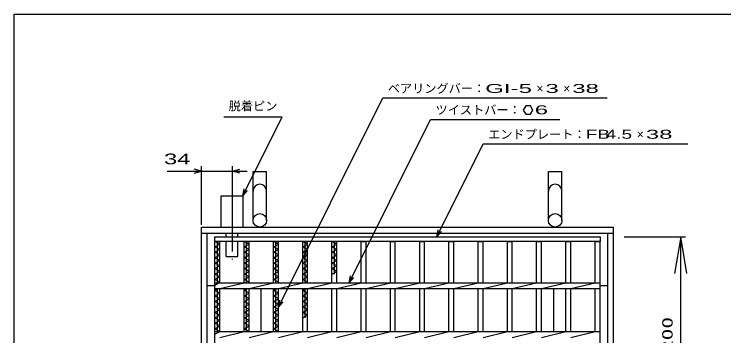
# Model space of a CAD drawing. Units: millimetres at full size, sheet at 1:5; details may follow other scales. Extents: x -910 to 868, y -641 to 524.
# Drawn here: x -862 to -134, y 195 to 524 of the extents above; entities that cross this region are included whole.
import ezdxf
from ezdxf.enums import TextEntityAlignment as Align

# ---------------------------------------------------------------- set-up
doc = ezdxf.new("R2010")
doc.units = ezdxf.units.MM
doc.header["$LTSCALE"] = 5
doc.linetypes.add('LONG_DASHED_DOTTED', pattern=[15.25, 12, -1.5, 0.25, -1.5])
for name, color, linetype, lineweight in [('0_2', 150, 'Continuous', 25), ('16', 3, 'Continuous', 25), ('19', 6, 'Continuous', 25), ('22', 4, 'Continuous', 25)]:
    doc.layers.add(name, color=color, linetype=linetype, lineweight=lineweight)
doc.styles.add('ベクトル', font='')
doc.styles.add('ＭＳ ゴシック', font='')
doc.styles.get('ベクトル').set_extended_font_data('ベクトル')
doc.styles.get('ＭＳ ゴシック').set_extended_font_data('MS Gothic')

# ---------------------------------------------------------------- blocks, each defined once
blk = doc.blocks.new('open_arrow')
at = {"color": 0, "linetype": 'Continuous', "lineweight": -2}
blk.add_lwpolyline([(7.5, 1.25), (0, 0), (7.5, -1.25)], dxfattribs=at)

msp = doc.modelspace()

# ---------------------------------------------------------------- linework, layer by layer
at = {"layer": '0_2'}
for p, q in [((-862, -575.75), (-862, 524.25)), ((-862, 524.25), (868, 524.25))]:
    msp.add_line(p, q, dxfattribs=at)
at = {"layer": '16'}
for p, q in [((-656, 295.883), (-261, 295.883)), ((-656, 291.383), (-656, 295.883)), ((-261, 291.383), (-656, 291.383)), ((-656, -99.617), (-656, 291.383)), ((-656, 291.383), (-651, 291.383)), ((-651, 288.583), (-656, 291.383)), ((-653.5, 248.883), (-653.5, 291.383)), ((-651, 248.883), (-651, 291.383)), ((-626, 248.883), (-626, 291.383)), ((-626, 291.383), (-621, 291.383)), ((-621, 288.583), (-626, 291.383)), ((-623.5, 248.883), (-623.5, 291.383)), ((-621, 248.883), (-621, 291.383)), ((-596, 248.883), (-596, 291.383)), ((-596, 291.383), (-591, 291.383)), ((-591, 288.583), (-596, 291.383)), ((-593.5, 248.883), (-593.5, 291.383)), ((-591, 248.883), (-591, 291.383)), ((-566, 248.883), (-566, 291.383)), ((-566, 291.383), (-561, 291.383)), ((-561, 288.583), (-566, 291.383)), ((-563.5, 248.883), (-563.5, 291.383)), ((-561, 248.883), (-561, 291.383)), ((-536, 248.883), (-536, 291.383)), ((-536, 291.383), (-531, 291.383)), ((-531, 288.583), (-536, 291.383)), ((-533.5, 257.783), (-533.5, 291.383)), ((-531, 248.883), (-531, 291.383)), ((-506, 248.883), (-506, 291.383)), ((-506, 291.383), (-501, 291.383)), ((-501, 248.883), (-501, 291.383)), ((-476, 248.883), (-476, 291.383)), ((-476, 291.383), (-471, 291.383)), ((-471, 248.883), (-471, 291.383)), ((-446, 248.883), (-446, 291.383)), ((-446, 291.383), (-441, 291.383)), ((-441, 248.883), (-441, 291.383)), ((-416, 248.883), (-416, 291.383)), ((-416, 291.383), (-411, 291.383)), ((-411, 248.883), (-411, 291.383)), ((-386, 248.883), (-386, 291.383)), ((-386, 291.383), (-381, 291.383)), ((-381, 248.883), (-381, 291.383)), ((-356, 248.883), (-356, 291.383)), ((-356, 291.383), (-351, 291.383)), ((-351, 248.883), (-351, 291.383)), ((-326, 248.883), (-326, 291.383)), ((-326, 291.383), (-321, 291.383)), ((-321, 248.883), (-321, 291.383)), ((-296, 248.883), (-296, 291.383)), ((-296, 291.383), (-291, 291.383)), ((-291, 248.883), (-291, 291.383)), ((-266, 248.883), (-266, 291.383)), ((-266, 291.383), (-261, 291.383)), ((-261, 295.883), (-261, 291.383)), ((-261, -99.617), (-261, 291.383)), ((-656, 285.783), (-651, 288.583)), ((-651, 282.983), (-656, 285.783)), ((-626, 285.783), (-621, 288.583)), ((-621, 282.983), (-626, 285.783)), ((-596, 285.783), (-591, 288.583)), ((-591, 282.983), (-596, 285.783)), ((-566, 285.783), (-561, 288.583)), ((-561, 282.983), (-566, 285.783)), ((-536, 285.783), (-531, 288.583)), ((-531, 282.983), (-536, 285.783)), ((-656, 280.183), (-651, 282.983)), ((-651, 277.383), (-656, 280.183)), ((-656, 274.583), (-651, 277.383)), ((-626, 280.183), (-621, 282.983)), ((-621, 277.383), (-626, 280.183)), ((-626, 274.583), (-621, 277.383)), ((-596, 280.183), (-591, 282.983)), ((-591, 277.383), (-596, 280.183)), ((-596, 274.583), (-591, 277.383)), ((-566, 280.183), (-561, 282.983)), ((-561, 277.383), (-566, 280.183)), ((-566, 274.583), (-561, 277.383)), ((-536, 280.183), (-531, 282.983)), ((-531, 277.383), (-536, 280.183)), ((-536, 274.583), (-531, 277.383)), ((-651, 271.783), (-656, 274.583)), ((-656, 268.983), (-651, 271.783)), ((-621, 271.783), (-626, 274.583)), ((-626, 268.983), (-621, 271.783)), ((-591, 271.783), (-596, 274.583)), ((-596, 268.983), (-591, 271.783)), ((-561, 271.783), (-566, 274.583)), ((-566, 268.983), (-561, 271.783)), ((-531, 271.783), (-536, 274.583)), ((-536, 268.983), (-531, 271.783)), ((-651, 266.183), (-656, 268.983)), ((-656, 263.383), (-651, 266.183)), ((-651, 260.583), (-656, 263.383)), ((-621, 266.183), (-626, 268.983)), ((-626, 263.383), (-621, 266.183)), ((-621, 260.583), (-626, 263.383)), ((-591, 266.183), (-596, 268.983)), ((-596, 263.383), (-591, 266.183)), ((-591, 260.583), (-596, 263.383)), ((-561, 266.183), (-566, 268.983)), ((-566, 263.383), (-561, 266.183)), ((-561, 260.583), (-566, 263.383)), ((-531, 266.183), (-536, 268.983)), ((-536, 263.383), (-531, 266.183)), ((-531, 260.583), (-536, 263.383)), ((-656, 257.783), (-651, 260.583)), ((-651, 254.983), (-656, 257.783)), ((-656, 252.183), (-651, 254.983)), ((-626, 257.783), (-621, 260.583)), ((-621, 254.983), (-626, 257.783)), ((-626, 252.183), (-621, 254.983)), ((-596, 257.783), (-591, 260.583)), ((-591, 254.983), (-596, 257.783)), ((-596, 252.183), (-591, 254.983)), ((-566, 257.783), (-561, 260.583)), ((-561, 254.983), (-566, 257.783)), ((-566, 252.183), (-561, 254.983)), ((-536, 257.783), (-531, 260.583)), ((-651, 249.383), (-656, 252.183)), ((-656, 246.583), (-651, 249.383)), ((-656, 248.883), (-261, 248.883)), ((-656, 242.883), (-656, 248.883)), ((-651, 242.883), (-626, 248.883)), ((-621, 249.383), (-626, 252.183)), ((-621.893, 248.883), (-621, 249.383)), ((-621, 242.883), (-596, 248.883)), ((-591, 249.383), (-596, 252.183)), ((-591.893, 248.883), (-591, 249.383)), ((-591, 242.883), (-566, 248.883)), ((-561, 249.383), (-566, 252.183)), ((-561.893, 248.883), (-561, 249.383)), ((-561, 242.883), (-536, 248.883)), ((-531, 242.883), (-506, 248.883)), ((-501, 242.883), (-476, 248.883)), ((-471, 242.883), (-446, 248.883)), ((-441, 242.883), (-416, 248.883)), ((-411, 242.883), (-386, 248.883)), ((-381, 242.883), (-356, 248.883)), ((-351, 242.883), (-326, 248.883)), ((-321, 242.883), (-296, 248.883)), ((-291, 242.883), (-266, 248.883)), ((-261, 242.883), (-261, 248.883)), ((-656, 242.883), (-261, 242.883)), ((-656, 240.983), (-652.607, 242.883)), ((-651, 238.183), (-656, 240.983)), ((-653.5, 198.883), (-653.5, 242.883)), ((-651, 198.883), (-651, 242.883)), ((-626, 198.883), (-626, 242.883)), ((-626, 240.983), (-622.607, 242.883)), ((-621, 238.183), (-626, 240.983)), ((-623.5, 198.883), (-623.5, 242.883)), ((-621, 198.883), (-621, 242.883)), ((-596, 198.883), (-596, 242.883)), ((-596, 240.983), (-592.607, 242.883)), ((-591, 238.183), (-596, 240.983)), ((-593.5, 198.883), (-593.5, 242.883)), ((-591, 198.883), (-591, 242.883)), ((-566, 198.883), (-566, 242.883)), ((-566, 240.983), (-562.607, 242.883)), ((-561, 238.183), (-566, 240.983)), ((-563.5, 212.983), (-563.5, 242.883)), ((-561, 198.883), (-561, 242.883)), ((-536, 198.883), (-536, 242.883)), ((-531, 198.883), (-531, 242.883)), ((-506, 198.883), (-506, 242.883)), ((-501, 198.883), (-501, 242.883)), ((-476, 198.883), (-476, 242.883)), ((-471, 198.883), (-471, 242.883)), ((-446, 198.883), (-446, 242.883)), ((-441, 198.883), (-441, 242.883)), ((-416, 198.883), (-416, 242.883)), ((-411, 198.883), (-411, 242.883)), ((-386, 198.883), (-386, 242.883)), ((-381, 198.883), (-381, 242.883)), ((-356, 198.883), (-356, 242.883)), ((-351, 198.883), (-351, 242.883)), ((-326, 198.883), (-326, 242.883)), ((-321, 198.883), (-321, 242.883)), ((-296, 198.883), (-296, 242.883)), ((-291, 198.883), (-291, 242.883)), ((-266, 198.883), (-266, 242.883)), ((-656, 235.383), (-651, 238.183)), ((-651, 232.583), (-656, 235.383)), ((-626, 235.383), (-621, 238.183)), ((-621, 232.583), (-626, 235.383)), ((-596, 235.383), (-591, 238.183)), ((-591, 232.583), (-596, 235.383)), ((-566, 235.383), (-561, 238.183)), ((-561, 232.583), (-566, 235.383)), ((-656, 229.783), (-651, 232.583)), ((-651, 226.983), (-656, 229.783)), ((-656, 224.183), (-651, 226.983)), ((-626, 229.783), (-621, 232.583)), ((-621, 226.983), (-626, 229.783)), ((-626, 224.183), (-621, 226.983)), ((-596, 229.783), (-591, 232.583)), ((-591, 226.983), (-596, 229.783)), ((-596, 224.183), (-591, 226.983)), ((-566, 229.783), (-561, 232.583)), ((-561, 226.983), (-566, 229.783)), ((-566, 224.183), (-561, 226.983)), ((-651, 221.383), (-656, 224.183)), ((-656, 218.583), (-651, 221.383)), ((-651, 215.783), (-656, 218.583)), ((-621, 221.383), (-626, 224.183)), ((-626, 218.583), (-621, 221.383)), ((-621, 215.783), (-626, 218.583)), ((-591, 221.383), (-596, 224.183)), ((-596, 218.583), (-591, 221.383)), ((-591, 215.783), (-596, 218.583)), ((-561, 221.383), (-566, 224.183)), ((-566, 218.583), (-561, 221.383)), ((-561, 215.783), (-566, 218.583)), ((-656, 212.983), (-651, 215.783)), ((-651, 210.183), (-656, 212.983)), ((-626, 212.983), (-621, 215.783)), ((-621, 210.183), (-626, 212.983)), ((-596, 212.983), (-591, 215.783)), ((-591, 210.183), (-596, 212.983)), ((-566, 212.983), (-561, 215.783)), ((-656, 207.383), (-651, 210.183)), ((-651, 204.583), (-656, 207.383)), ((-656, 201.783), (-651, 204.583)), ((-626, 207.383), (-621, 210.183)), ((-621, 204.583), (-626, 207.383)), ((-626, 201.783), (-621, 204.583)), ((-596, 207.383), (-591, 210.183)), ((-591, 204.583), (-596, 207.383)), ((-596, 201.783), (-591, 204.583)), ((-651, 198.983), (-656, 201.783)), ((-656, 196.183), (-651, 198.983)), ((-656, 198.883), (-261, 198.883)), ((-656, 192.883), (-656, 198.883)), ((-651, 192.883), (-626, 198.883)), ((-621, 198.983), (-626, 201.783)), ((-621.179, 198.883), (-621, 198.983)), ((-621, 192.883), (-596, 198.883)), ((-591, 198.983), (-596, 201.783)), ((-591.179, 198.883), (-591, 198.983)), ((-591, 192.883), (-566, 198.883)), ((-561, 192.883), (-536, 198.883)), ((-531, 192.883), (-506, 198.883)), ((-501, 192.883), (-476, 198.883)), ((-471, 192.883), (-446, 198.883)), ((-441, 192.883), (-416, 198.883)), ((-411, 192.883), (-386, 198.883)), ((-381, 192.883), (-356, 198.883)), ((-351, 192.883), (-326, 198.883)), ((-321, 192.883), (-296, 198.883)), ((-291, 192.883), (-266, 198.883)), ((-261, 192.883), (-261, 198.883))]:
    msp.add_line(p, q, dxfattribs=at)
at = {"layer": '19'}
for p, q in [((-617, 312.883), (-617, 362.883)), ((-617, 362.883), (-603, 362.883)), ((-603, 312.883), (-603, 362.883)), ((-314, 312.883), (-314, 362.883)), ((-314, 362.883), (-300, 362.883)), ((-300, 312.883), (-300, 362.883)), ((-649.5, 305.883), (-649.5, 337.883)), ((-649.5, 337.883), (-627.5, 337.883)), ((-627.5, 337.883), (-627.5, 305.883)), ((-670, 305.883), (-247, 305.883)), ((-670, -114.117), (-670, 305.883)), ((-247, -114.117), (-247, 305.883)), ((-670, 299.883), (-247, 299.883)), ((-664, -108.117), (-664, 299.883)), ((-644.5, 295.883), (-644.5, 299.883)), ((-632.5, 295.883), (-632.5, 299.883)), ((-253, -108.117), (-253, 299.883)), ((-644.5, 275.883), (-644.5, 291.383)), ((-632.5, 275.883), (-632.5, 291.383)), ((-644.5, 275.883), (-632.5, 275.883)), ((-656, 245.883), (-664, 245.883)), ((-608.5, 198.883), (-608.5, 242.883)), ((-308.5, 198.883), (-308.5, 242.883)), ((-253, 245.883), (-261, 245.883))]:
    msp.add_line(p, q, dxfattribs=at)
at = {"layer": '19', "linetype": 'LONG_DASHED_DOTTED'}
msp.add_line((-638.5, 340.883), (-638.5, 272.883), dxfattribs=at)
at = {"layer": '19'}
for centre in [(-610, 312.883), (-307, 312.883)]:
    msp.add_circle(centre, 7, dxfattribs=at)
for centre in [(-610, 342.883), (-307, 342.883)]:
    msp.add_arc(centre, 7, 0, 180, dxfattribs=at)
at = {"layer": '22'}
for p, q in [((-591, 223.883), (-483.75, 438.383)), ((-483.75, 438.383), (-253.75, 438.383)), ((-337.25, 430.266), (-339.75, 425.935)), ((-332.25, 430.266), (-337.25, 430.266)), ((-329.75, 425.883), (-332.25, 430.266)), ((-339.75, 425.935), (-337.25, 421.605)), ((-332.25, 421.605), (-329.75, 425.935)), ((-647, 418.883), (-587, 418.883)), ((-627.5, 337.883), (-587, 418.883)), ((-518.5, 248.883), (-434.75, 416.383)), ((-434.75, 416.383), (-302.25, 416.383)), ((-337.25, 421.605), (-332.25, 421.605)), ((-428.5, 295.883), (-380.75, 391.383)), ((-380.75, 391.383), (-170.75, 391.383)), ((-670, 363.383), (-677.5, 365.383)), ((-670, 308.383), (-670, 368.383)), ((-638, 340.383), (-638, 368.383)), ((-638, 363.383), (-630.5, 365.383)), ((-705, 363.383), (-670, 363.383)), ((-677.5, 361.383), (-670, 363.383)), ((-670, 363.383), (-638, 363.383)), ((-630.5, 361.383), (-638, 363.383)), ((-638, 363.383), (-623, 363.383)), ((-627.5, 337.883), (-626, 345.183)), ((-627.5, 337.883), (-622.5, 343.383)), ((-428.5, 295.883), (-427, 303.183)), ((-428.5, 295.883), (-423.5, 301.383)), ((-236.104, 295.883), (-173.184, 295.883)), ((-178.184, 95.883), (-178.184, 295.883)), ((-518.5, 248.883), (-517, 256.183)), ((-518.5, 248.883), (-513.5, 254.383)), ((-591, 223.883), (-589.5, 231.183)), ((-591, 223.883), (-586, 229.383))]:
    msp.add_line(p, q, dxfattribs=at)

# ---------------------------------------------------------------- block references
at = {"layer": '22', "xscale": 5, "yscale": 5, "rotation": 270}
msp.add_blockref('open_arrow', (-178.184, 295.883), dxfattribs=at)

# ---------------------------------------------------------------- texts
at = {"layer": '22', "color": 2, "style": 'ベクトル'}
for s, p in [('ベアリングバー：', (-478.75, 448.133)), ('×', (-326.25, 448.133)), ('×', (-298.75, 448.133)), ('脱着ピン', (-642, 430.133)), ('ツイストバー：', (-429.75, 426.133)), ('エンドプレート：', (-375.75, 401.133)), ('×', (-223.25, 401.133))]:
    msp.add_text(s, height=9.164, dxfattribs=at).set_placement(p, align=Align.MIDDLE_LEFT)
for s, height, width, p in [('GI-', 9.164, 2, (-378.75, 448.133)), (' 5 ', 9.164, 2, (-351.25, 448.133)), (' 3 ', 9.164, 2, (-323.75, 448.133)), (' 38 ', 9.164, 2, (-296.25, 448.133)), (' 6 ', 9.164, 2, (-334.75, 426.185)), ('FB', 9.164, 1.6, (-275.75, 401.133)), (' 4.5 ', 9.164, 1.6, (-260.75, 401.133)), (' 38 ', 9.164, 2, (-220.75, 401.133)), (' 34 ', 11, 1.65, (-715, 375.883))]:
    msp.add_text(s, height=height, dxfattribs=dict(at, width=width)).set_placement(p, align=Align.MIDDLE_LEFT)
at = {"layer": '22', "style": 'ＭＳ ゴシック', "width": 1.6}
msp.add_text('200', height=11, rotation=90, dxfattribs=at).set_placement((-183.184, 195.883), align=Align.BOTTOM_CENTER)

doc.saveas('drawing.dxf')
